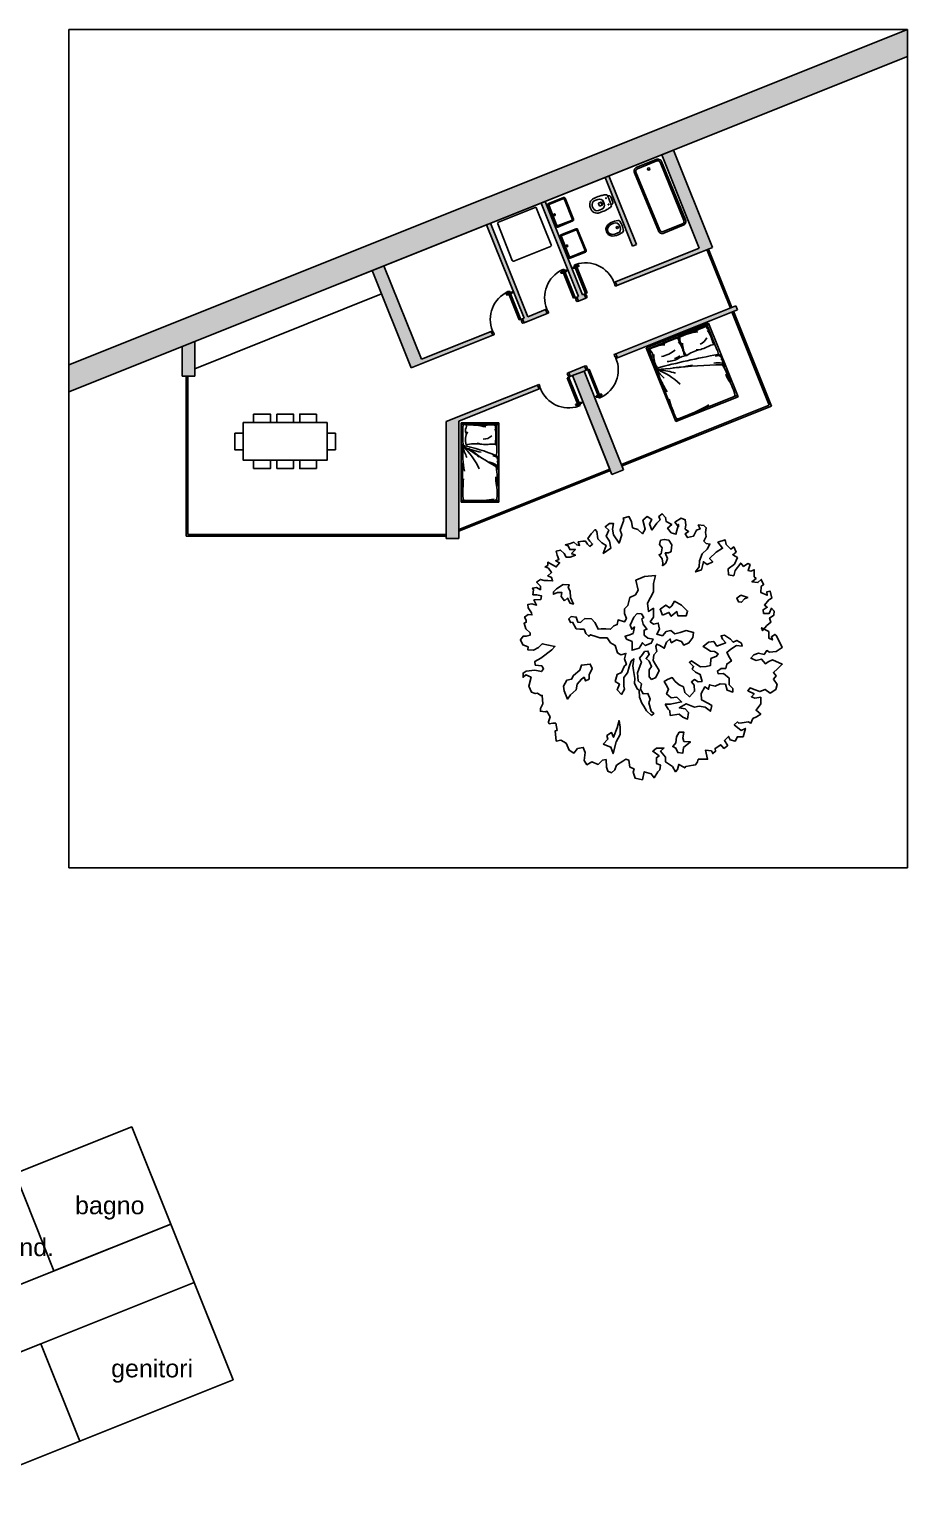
# Model space of a CAD drawing. Header units: millimetres. Extents: x -4534 to 16991, y -2575 to 14176.
# Drawn here: x 8397 to 10491, y 2060 to 5584 of the extents above; entities that cross this region are included whole.
import ezdxf

# ---------------------------------------------------------------- set-up
doc = ezdxf.new("R2010")
doc.units = ezdxf.units.MM
doc.layers.add('campitura', color=254, linetype='Continuous')
doc.layers.add('MURO', color=44, linetype='Continuous')
doc.styles.get("Standard").update_dxf_attribs({"font": 'arial.ttf'})

msp = doc.modelspace()

# ---------------------------------------------------------------- hatches: boundary and pattern name
at = {"layer": 'campitura'}
h = msp.add_hatch(color=256, dxfattribs=at)
h.dxf.hatch_style = 1
h.paths.add_polyline_path([(9307, 4776.3), (9501.5, 4854.1), (9497.8, 4863.4), (9331.2, 4796.8), (9242, 5019.6), (9214.2, 5008.4)])
h.paths.add_polyline_path([(9585.4, 4898.4), (9496.2, 5121.3), (9486.9, 5117.6), (9576.1, 4894.7), (9572.4, 4893.2), (9576.1, 4884), (9579.8, 4885.4), (9631.1, 4906), (9627.4, 4915.3)])
h.paths.add_polyline_path([(9706.1, 4946.7), (9702, 4945.1), (9705.7, 4935.8), (9723.2, 4942.8), (9719.4, 4952.1), (9715.4, 4950.4), (9626.2, 5173.3), (9616.9, 5169.5)])
h.paths.add_polyline_path([(9993.9, 5061.8), (9794, 4981.9), (9797.7, 4972.6), (9997.6, 5052.6), (10025.5, 5063.7), (9932.6, 5295.8), (9904.8, 5284.7)])
h.paths.add_polyline_path([(9612, 4726), (9608.2, 4735.3), (9390.6, 4648.2), (9390.6, 4368.9), (9420.6, 4368.9), (9420.6, 4649.4)])
h.paths.add_polyline_path([(9795, 4810), (9798.7, 4800.7), (10084.9, 4915.1), (10081.2, 4924.4)])
h.paths.add_polyline_path([(9724.2, 4770.9), (9720.5, 4780.2), (9682.8, 4765.1), (9686.5, 4755.8), (9691.4, 4757.8), (9785.7, 4521.9), (9813.6, 4533.1), (9719.3, 4768.9)])
h = msp.add_hatch(color=256, dxfattribs=at)
h.dxf.hatch_style = 1
h.paths.add_polyline_path([(9834.7, 5067), (9844, 5070.7), (9778.6, 5234.2), (9769.3, 5230.5)])
h = msp.add_hatch(color=256, dxfattribs=at)
h.dxf.hatch_style = 1
h.paths.add_polyline_path([(8790.6, 4839), (8786.6, 4837.4), (8760.6, 4827), (8760.6, 4757), (8790.6, 4757)])
at = {"layer": 'MURO'}
h = msp.add_hatch(color=256, dxfattribs=at)
h.dxf.hatch_style = 1
h.paths.add_polyline_path([(10490.6, 5519), (10490.6, 5583.6), (8490.6, 4783.6), (8490.6, 4719)])

# ---------------------------------------------------------------- linework, layer by layer
for p, q in [((8490.6, 4783.6), (10490.6, 5583.6)), ((8490.6, 3583.6), (8490.6, 5583.6)), ((8490.6, 5583.6), (10490.6, 5583.6)), ((10490.6, 5583.6), (10490.6, 3583.6)), ((8490.6, 4719), (10490.6, 5519)), ((9904.8, 5284.7), (9932.6, 5295.8)), ((9932.6, 5295.8), (10025.5, 5063.7)), ((8760.6, 4827), (9904.8, 5284.7)), ((9904.8, 5284.7), (9993.9, 5061.8)), ((9834.7, 5067), (9769.3, 5230.5)), ((9706.1, 4946.7), (9616.9, 5169.5)), ((9740.9, 5157.6), (9739, 5162.3)), ((9752.2, 5178.4), (9744.6, 5175.4)), ((9761.5, 5155), (9754, 5152)), ((9754.1, 5167.8), (9754.8, 5165.9)), ((9755.6, 5164), (9754.8, 5165.9)), ((9759.4, 5172.1), (9755.2, 5170.4)), ((9759.4, 5172.1), (9755.2, 5170.4)), ((9762.4, 5164.6), (9758.2, 5162.9)), ((9762.4, 5164.6), (9758.2, 5162.9)), ((9761.6, 5166.5), (9760.1, 5170.2)), ((9762.9, 5165.9), (9760.7, 5171.5)), ((9762.9, 5165.9), (9760.7, 5171.5)), ((9767.1, 5168.1), (9765.3, 5172.8)), ((9486.9, 5117.6), (9576.1, 4894.7)), ((9790.7, 5121.6), (9783.2, 5118.6)), ((9805.7, 5111.3), (9803.8, 5116)), ((9776.7, 5099.7), (9774.9, 5104.4)), ((9800.1, 5098.2), (9792.6, 5095.2)), ((9993.9, 5061.8), (9794, 4981.9)), ((9997.6, 5052.6), (9797.7, 4972.6)), ((9844, 5070.7), (9834.7, 5067)), ((10025.5, 5063.7), (9997.6, 5052.6)), ((10012.5, 5058.5), (10068.2, 4919.2)), ((10016.2, 5060), (10071.9, 4920.7)), ((9664.3, 5003.2), (9663.8, 5004.3)), ((9663.9, 5004.5), (9666.7, 5006.2)), ((9668.2, 5002.9), (9666.9, 5006.1)), ((9667.6, 5005.6), (9667.2, 5005.4)), ((9671, 5011.6), (9667.3, 5010.1)), ((9667.3, 5010.1), (9694.3, 4942.6)), ((9668.2, 5007.6), (9667.8, 5007.4)), ((9667.8, 5007.4), (9668, 5007.5)), ((9667.8, 5007.4), (9669.8, 5002.5)), ((9670.2, 5002.7), (9668.2, 5007.6)), ((9671, 5011.6), (9698, 4944.1)), ((9672, 5009.1), (9672.4, 5009.3)), ((9674, 5004.2), (9672, 5009.1)), ((9672.4, 5009.3), (9672.2, 5009.2)), ((9672.4, 5009.3), (9674.4, 5004.3)), ((9673.9, 5008.1), (9674.3, 5008.3)), ((9675.3, 5005.7), (9674, 5008.9)), ((9674.4, 5004.3), (9674, 5004.2)), ((9677.3, 5009.8), (9674.2, 5009.2)), ((9674.6, 5006.2), (9675.1, 5006.3)), ((9678.3, 5007.3), (9675.6, 5005.6)), ((9678, 5008.6), (9677.5, 5009.7)), ((9678, 5008.6), (9678.4, 5007.5)), ((9692.6, 5016), (9695.4, 5017.7)), ((9693, 5014.6), (9692.6, 5015.7)), ((9693, 5014.6), (9693.4, 5013.5)), ((9693.6, 5013.4), (9696.8, 5014.1)), ((9696.9, 5014.4), (9695.7, 5017.6)), ((9696.3, 5017.1), (9695.9, 5016.9)), ((9696, 5021.6), (9699.7, 5023.1)), ((9696, 5021.6), (9723, 4954.1)), ((9697, 5019.1), (9696.5, 5018.9)), ((9696.5, 5018.9), (9696.8, 5019)), ((9696.5, 5018.9), (9698.5, 5014)), ((9697.1, 5015.2), (9696.7, 5015)), ((9698.9, 5014.1), (9697, 5019.1)), ((9698.5, 5014), (9698.9, 5014.1)), ((9699.7, 5023.1), (9726.7, 4955.6)), ((9700.8, 5020.6), (9701.2, 5020.8)), ((9702.7, 5015.7), (9700.8, 5020.6)), ((9701.2, 5020.8), (9701, 5020.7)), ((9701.2, 5020.8), (9703.1, 5015.8)), ((9702.6, 5019.6), (9703, 5019.8)), ((9704, 5017.2), (9702.7, 5020.4)), ((9703.1, 5015.8), (9702.7, 5015.7)), ((9706, 5021.3), (9702.9, 5020.6)), ((9703.4, 5017.7), (9703.8, 5017.8)), ((9707.1, 5018.8), (9704.3, 5017.1)), ((9706.7, 5020.1), (9706.2, 5021.2)), ((9706.7, 5020.1), (9707.1, 5019)), ((9664.3, 5003.2), (9664.7, 5002.1)), ((9664.9, 5002), (9668.1, 5002.6)), ((9668.4, 5003.7), (9668, 5003.5)), ((9669.8, 5002.5), (9670.2, 5002.7)), ((9794, 4981.9), (9790.7, 4980.6)), ((9790.7, 4980.6), (9792.6, 4975.9)), ((9792.6, 4975.9), (9791.7, 4975.5)), ((9791.7, 4975.5), (9793.1, 4972.1)), ((9793.1, 4972.1), (9794.7, 4971.4)), ((9797.7, 4972.6), (9794, 4981.9)), ((9794.7, 4971.4), (9797.7, 4972.6)), ((8790.6, 4774.4), (9236.5, 4952.7)), ((9534.7, 4951.3), (9534.2, 4952.4)), ((9534.3, 4952.6), (9537.1, 4954.3)), ((9534.7, 4951.3), (9535.1, 4950.2)), ((9535.3, 4950.1), (9538.5, 4950.8)), ((9538.6, 4951), (9537.3, 4954.2)), ((9538, 4953.8), (9537.6, 4953.6)), ((9541.3, 4959.7), (9537.7, 4958.3)), ((9537.7, 4958.3), (9564.7, 4890.8)), ((9538.6, 4955.8), (9538.2, 4955.6)), ((9538.2, 4955.6), (9538.4, 4955.7)), ((9538.2, 4955.6), (9540.2, 4950.7)), ((9538.8, 4951.8), (9538.4, 4951.7)), ((9540.6, 4950.8), (9538.6, 4955.8)), ((9540.2, 4950.7), (9540.6, 4950.8)), ((9541.3, 4959.7), (9568.3, 4892.2)), ((9542.4, 4957.3), (9542.8, 4957.4)), ((9544.4, 4952.3), (9542.4, 4957.3)), ((9542.8, 4957.4), (9542.6, 4957.4)), ((9542.8, 4957.4), (9544.8, 4952.5)), ((9544.3, 4956.3), (9544.7, 4956.4)), ((9545.7, 4953.9), (9544.4, 4957.1)), ((9544.8, 4952.5), (9544.4, 4952.3)), ((9547.7, 4958), (9544.5, 4957.3)), ((9545, 4954.3), (9545.4, 4954.5)), ((9548.7, 4955.5), (9546, 4953.8)), ((9548.4, 4956.8), (9547.9, 4957.9)), ((9548.4, 4956.8), (9548.8, 4955.7)), ((9698, 4944.1), (9694.3, 4942.6)), ((9702, 4945.1), (9698.7, 4943.8)), ((9698.7, 4943.8), (9700.6, 4939.1)), ((9700.6, 4939.1), (9699.7, 4938.7)), ((9699.7, 4938.7), (9701.1, 4935.3)), ((9701.1, 4935.3), (9702.7, 4934.6)), ((9706.1, 4946.7), (9702, 4945.1)), ((9705.7, 4935.8), (9702, 4945.1)), ((9702.7, 4934.6), (9705.7, 4935.8)), ((9723.2, 4942.8), (9705.7, 4935.8)), ((9719.4, 4952.1), (9715.4, 4950.4)), ((9719.4, 4952.1), (9722.7, 4953.4)), ((9723.2, 4942.8), (9719.4, 4952.1)), ((9722.7, 4953.4), (9724.6, 4948.7)), ((9723, 4954.1), (9726.7, 4955.6)), ((9726.1, 4944), (9723.2, 4942.8)), ((9724.6, 4948.7), (9725.4, 4949)), ((9725.4, 4949), (9726.8, 4945.6)), ((9726.8, 4945.6), (9726.1, 4944)), ((9631.1, 4906), (9576.1, 4884)), ((9627.4, 4915.3), (9585.4, 4898.4)), ((9627.4, 4915.3), (9630.7, 4916.6)), ((9631.1, 4906), (9627.4, 4915.3)), ((9630.8, 4916.6), (9632.6, 4911.9)), ((9634.1, 4907.2), (9631.1, 4906)), ((9632.6, 4911.9), (9633.4, 4912.2)), ((9633.4, 4912.2), (9634.8, 4908.8)), ((9634.8, 4908.8), (9634.1, 4907.2)), ((9795, 4810), (10081.2, 4924.4)), ((9798.7, 4800.7), (10084.9, 4915.1)), ((10071.9, 4909.9), (10161, 4687.1)), ((10075.6, 4911.4), (10166.2, 4684.9)), ((10081.2, 4924.4), (10084.9, 4915.1)), ((9497.8, 4863.4), (9331.2, 4796.8)), ((9497.8, 4863.4), (9501.1, 4864.7)), ((9501.5, 4854.1), (9497.8, 4863.4)), ((9501.1, 4864.7), (9503, 4860)), ((9568.3, 4892.2), (9564.7, 4890.8)), ((9572.4, 4893.2), (9569.1, 4891.9)), ((9569.1, 4891.9), (9570.9, 4887.2)), ((9570.9, 4887.2), (9570.1, 4886.9)), ((9570.1, 4886.9), (9571.5, 4883.5)), ((9571.5, 4883.5), (9573.1, 4882.8)), ((9576.1, 4894.7), (9572.4, 4893.2)), ((9576.1, 4884), (9572.4, 4893.2)), ((9573.1, 4882.8), (9576.1, 4884)), ((9867.8, 4824), (10016.1, 4883.3)), ((9869.3, 4820.2), (10017.6, 4879.6)), ((10036.1, 4820.6), (10014.6, 4874.3)), ((10016.1, 4883.3), (10086.5, 4707.5)), ((8790.6, 4839), (8786.6, 4837.4)), ((8790.6, 4774.4), (8790.6, 4839)), ((9501.5, 4854.1), (9307, 4776.3)), ((9504.5, 4855.3), (9501.5, 4854.1)), ((9503, 4860), (9503.8, 4860.4)), ((9503.8, 4860.4), (9505.2, 4857)), ((9505.2, 4857), (9504.5, 4855.3)), ((8760.6, 4774.4), (8760.6, 4827)), ((8760.6, 4827), (8760.6, 4757)), ((9791.4, 4807.1), (9792.1, 4808.8)), ((9792.7, 4803.7), (9791.4, 4807.1)), ((9792.1, 4808.8), (9795, 4810)), ((9793.6, 4804.1), (9792.7, 4803.7)), ((9795.4, 4799.4), (9793.6, 4804.1)), ((9795, 4810), (9798.7, 4800.7)), ((9798.7, 4800.7), (9795.4, 4799.4)), ((9867.8, 4824), (9938.1, 4648.1)), ((10053.1, 4784.6), (10049.6, 4793.2)), ((8790.6, 4757), (8790.6, 4774.4)), ((9679.1, 4762.2), (9679.8, 4763.9)), ((9680.5, 4758.8), (9679.1, 4762.2)), ((9679.8, 4763.9), (9682.8, 4765.1)), ((9681.3, 4759.2), (9680.5, 4758.8)), ((9683.2, 4754.5), (9681.3, 4759.2)), ((9682.8, 4765.1), (9687.7, 4767)), ((9682.8, 4765.1), (9686.5, 4755.8)), ((9686.5, 4755.8), (9691.4, 4757.8)), ((9687.7, 4767), (9720.5, 4780.2)), ((9780.5, 4534.9), (9691.4, 4757.8)), ((9691.4, 4757.8), (9785.7, 4521.9)), ((9719.3, 4768.9), (9724.2, 4770.9)), ((9813.6, 4533.1), (9719.3, 4768.9)), ((9723.4, 4781.3), (9720.5, 4780.2)), ((9720.5, 4780.2), (9724.2, 4770.9)), ((9725.1, 4780.6), (9723.4, 4781.3)), ((9724.2, 4770.9), (9727.5, 4772.2)), ((9726.4, 4777.2), (9725.1, 4780.6)), ((9725.6, 4776.9), (9726.4, 4777.2)), ((9727.5, 4772.2), (9725.6, 4776.9)), ((9728.2, 4771.9), (9731.8, 4773.3)), ((9755.2, 4704.4), (9728.2, 4771.9)), ((9758.8, 4705.8), (9731.8, 4773.3)), ((10053.4, 4783), (10053.6, 4777)), ((8760.6, 4757), (8790.6, 4757)), ((8770.6, 4374.9), (8770.6, 4757)), ((8774.6, 4378.9), (8774.6, 4757)), ((9390.6, 4648.2), (9608.2, 4735.3)), ((9420.6, 4649.4), (9612, 4726)), ((9611.2, 4736.4), (9608.2, 4735.3)), ((9608.2, 4735.3), (9612, 4726)), ((9612.8, 4735.7), (9611.2, 4736.4)), ((9612, 4726), (9615.3, 4727.3)), ((9614.2, 4732.3), (9612.8, 4735.7)), ((9613.4, 4732), (9614.2, 4732.3)), ((9615.3, 4727.3), (9613.4, 4732)), ((9682.9, 4753.8), (9679.3, 4752.3)), ((9706.3, 4684.8), (9679.3, 4752.3)), ((9709.9, 4686.3), (9682.9, 4753.8)), ((9686.5, 4755.8), (9683.2, 4754.5)), ((9699.3, 4687.7), (9698.8, 4688.8)), ((9698.9, 4689.1), (9701.7, 4690.7)), ((9699.3, 4687.7), (9699.7, 4686.6)), ((9699.9, 4686.5), (9703.1, 4687.2)), ((9701.9, 4690.7), (9703.2, 4687.5)), ((9702.6, 4690.2), (9702.2, 4690)), ((9702.8, 4692), (9703.2, 4692.2)), ((9704.8, 4687.1), (9702.8, 4692)), ((9703.4, 4688.3), (9702.9, 4688.1)), ((9703.2, 4692.2), (9705.2, 4687.2)), ((9704.8, 4687.1), (9705, 4687.2)), ((9705.2, 4687.2), (9704.8, 4687.1)), ((9707.4, 4693.9), (9707, 4693.7)), ((9707, 4693.7), (9709, 4688.8)), ((9709.4, 4688.9), (9707.4, 4693.9)), ((9708.8, 4692.7), (9709.3, 4692.9)), ((9709, 4693.5), (9710.3, 4690.3)), ((9709, 4688.8), (9709.4, 4688.9)), ((9712.3, 4694.4), (9709.1, 4693.7)), ((9709.4, 4688.9), (9709.2, 4688.8)), ((9709.6, 4690.8), (9710, 4690.9)), ((9713.3, 4691.9), (9710.5, 4690.2)), ((9712.9, 4693.2), (9712.5, 4694.3)), ((9712.9, 4693.2), (9713.4, 4692.1)), ((9747.8, 4708.6), (9750.6, 4710.3)), ((9748.2, 4707.3), (9747.8, 4708.4)), ((9748.2, 4707.3), (9748.6, 4706.2)), ((9748.8, 4706.1), (9752, 4706.8)), ((9750.9, 4710.2), (9752.1, 4707)), ((9751.5, 4709.8), (9751.1, 4709.6)), ((9751.7, 4711.6), (9752.2, 4711.8)), ((9753.7, 4706.7), (9751.7, 4711.6)), ((9752.3, 4707.8), (9751.9, 4707.7)), ((9752.2, 4711.8), (9754.1, 4706.8)), ((9754.1, 4706.8), (9753.7, 4706.7)), ((9753.7, 4706.7), (9753.9, 4706.7)), ((9755.2, 4704.4), (9758.8, 4705.8)), ((9756.4, 4713.5), (9755.9, 4713.3)), ((9755.9, 4713.3), (9757.9, 4708.3)), ((9758.3, 4708.5), (9756.4, 4713.5)), ((9757.8, 4712.3), (9758.2, 4712.4)), ((9757.9, 4713.1), (9759.2, 4709.9)), ((9757.9, 4708.3), (9758.3, 4708.5)), ((9761.2, 4714), (9758.1, 4713.3)), ((9758.3, 4708.5), (9758.1, 4708.4)), ((9758.6, 4710.3), (9759, 4710.5)), ((9762.3, 4711.5), (9759.5, 4709.8)), ((9761.9, 4712.8), (9761.4, 4713.9)), ((9761.9, 4712.8), (9762.3, 4711.7)), ((10161, 4687.1), (9808.4, 4546.1)), ((9936.6, 4651.9), (10085, 4711.2)), ((9938.1, 4648.1), (10086.5, 4707.5)), ((9938.1, 4648.1), (10086.5, 4707.5)), ((9709.9, 4686.3), (9706.3, 4684.8)), ((10166.2, 4684.9), (9809.9, 4542.4)), ((9390.6, 4368.9), (9390.6, 4648.2)), ((9420.6, 4368.9), (9420.6, 4649.4)), ((9426, 4645.4), (9516, 4645.4)), ((9426, 4645.4), (9426, 4456)), ((9426, 4641.4), (9516, 4641.4)), ((9511.3, 4579.8), (9511.3, 4637.6)), ((9516, 4645.4), (9516, 4456)), ((9513.7, 4540), (9513.7, 4549.3)), ((9780.5, 4534.9), (9420.6, 4390.9)), ((9782, 4531.2), (9420.6, 4386.6)), ((9513.4, 4538.4), (9511.3, 4532.8)), ((9785.7, 4521.9), (9813.6, 4533.1)), ((9426, 4460.1), (9516, 4460.1)), ((9426, 4456), (9516, 4456)), ((9426, 4456), (9516, 4456)), ((8770.6, 4374.9), (9390.6, 4374.9)), ((8774.6, 4378.9), (9390.6, 4378.9)), ((9420.6, 4368.9), (9390.6, 4368.9)), ((10490.6, 3583.6), (8490.6, 3583.6)), ((8733.5, 2733.4), (8070.8, 2468.3))]:
    msp.add_line(p, q)
for points in [[(9626.2, 5173.3), (9904.8, 5284.7), (9993.9, 5061.8)], [(9844, 5070.7), (9778.6, 5234.2)], [(9715.4, 4950.4), (9626.2, 5173.3)], [(9331.2, 4796.8), (9242, 5019.6), (9486.9, 5117.6), (9576.1, 4894.7)], [(9496.2, 5121.3), (9585.4, 4898.4)], [(9307, 4776.3), (9214.2, 5008.4)], [(9579.8, 4885.4), (9576.1, 4884)], [(9501.5, 4854.1), (9334.9, 4787.5)], [(8931.3, 4666), (8971.3, 4666), (8971.3, 4646)], [(8931.3, 4646), (8931.3, 4666)], [(8986.3, 4666), (9026.3, 4666), (9026.3, 4646)], [(8986.3, 4646), (8986.3, 4666)], [(9081.3, 4666), (9041.3, 4666), (9041.3, 4646)], [(9081.3, 4646), (9081.3, 4666)], [(8886.3, 4621), (8906.3, 4621)], [(8906.3, 4581), (8886.3, 4581), (8886.3, 4621)], [(8906.3, 4646), (9106.3, 4646), (9106.3, 4556), (8906.3, 4556), (8906.3, 4646)], [(9126.3, 4621), (9106.3, 4621)], [(9106.3, 4581), (9126.3, 4581), (9126.3, 4621)], [(8931.3, 4536), (8971.3, 4536), (8971.3, 4556)], [(8931.3, 4556), (8931.3, 4536)], [(8986.3, 4536), (9026.3, 4536), (9026.3, 4556)], [(8986.3, 4556), (8986.3, 4536)], [(9081.3, 4536), (9041.3, 4536), (9041.3, 4556)], [(9081.3, 4556), (9081.3, 4536)], [(7526.5, 2059.8), (7526.5, 2519.9), (8640.7, 2965.5), (8882.1, 2362), (8126.5, 2059.8), (7526.5, 2059.8)], [(8362.1, 2854.1), (8640.7, 2965.5), (8733.5, 2733.4), (8455, 2622), (8362.1, 2854.1)], [(8423.6, 2447.9), (8789.2, 2594.2), (8882.1, 2362), (8516.4, 2215.8), (8423.6, 2447.9)]]:
    msp.add_lwpolyline(points)
for points in [[(9896.5, 5103.1), (9839.4, 5241.8, -0.414214), (9844.9, 5254.9), (9891.1, 5273.9, -0.414214), (9904.2, 5268.5), (9961.2, 5129.7, -0.414214), (9955.8, 5116.7), (9909.5, 5097.7, -0.414214)], [(9900.2, 5104.6), (9843.1, 5243.4, -0.414214), (9846.4, 5251.2), (9892.6, 5270.2, -0.414214), (9900.5, 5266.9), (9957.5, 5128.2, -0.414214), (9954.2, 5120.4), (9908, 5101.4, -0.414214)], [(9652.5, 5114.2), (9632.5, 5164.3, -0.414214), (9634.2, 5168.2), (9670.4, 5182.7, -0.414214), (9674.3, 5181.1), (9694.3, 5130.9, -0.414214), (9692.6, 5127), (9656.4, 5112.5, -0.414214)], [(9782.8, 5184.4), (9787.9, 5171.8, -0.414214), (9785.6, 5166.6), (9783.8, 5165.8), (9784.1, 5164.9, -0.370925), (9782.2, 5159.4, -0.029083), (9773.4, 5153.9, -0.042203), (9759.6, 5147.9, -0.025293), (9755.6, 5146.7, -0.129271), (9749.4, 5145.7, -0.11011), (9743.4, 5147.1, -0.08956), (9738.2, 5151.4, -0.081181), (9734.4, 5157.7, -0.081181), (9732.8, 5165, -0.08956), (9733.6, 5171.6, -0.11011), (9737, 5176.8, -0.129271), (9742.2, 5180.3, -0.025293), (9745.9, 5182.3, -0.042203), (9760, 5187.4, -0.029083), (9770.2, 5189.5, -0.370925), (9775.4, 5186.8), (9775.7, 5185.9), (9777.6, 5186.7, -0.414214)], [(9515, 5123.8), (9602.3, 5158.7, -0.414214), (9606.2, 5157), (9641.1, 5069.7, -0.414214), (9639.4, 5065.8), (9552.1, 5030.9, -0.414214), (9548.2, 5032.6), (9513.3, 5119.9, -0.414214)], [(9653.9, 5117.5), (9635.7, 5162.9, -0.414214), (9637.4, 5166.8), (9669, 5179.5, -0.414214), (9672.9, 5177.8), (9691.1, 5132.3, -0.414214), (9689.4, 5128.4), (9657.8, 5115.8, -0.414214)], [(9682.2, 5039.9), (9662.2, 5090.1, -0.414214), (9663.9, 5094), (9700.1, 5108.4, -0.414214), (9704, 5106.8), (9724, 5056.6, -0.414214), (9722.4, 5052.7), (9686.1, 5038.3, -0.414214)], [(9683.6, 5043.2), (9665.4, 5088.7, -0.414214), (9667.1, 5092.6), (9698.7, 5105.2, -0.414214), (9702.6, 5103.5), (9720.8, 5058, -0.414214), (9719.1, 5054.1), (9687.5, 5041.5, -0.414214)]]:
    msp.add_lwpolyline(points, format="xyb", close=True)
at = {"color": 0, "linetype": 'ByBlock'}
for points in [[(9586.1, 4110.5), (9572.9, 4115.9), (9567.4, 4127.2), (9573.9, 4136.2), (9581.6, 4136.2), (9590.6, 4138.5), (9590.6, 4143.9), (9580.6, 4153.9), (9576.1, 4167.1), (9581.6, 4169.4), (9581.6, 4174.8), (9577.4, 4181.6), (9586.1, 4188.3), (9595.1, 4187.1), (9593.8, 4191.6), (9586.1, 4203.8), (9585.2, 4211.5), (9595.1, 4213.8), (9606.1, 4210.5), (9599.6, 4222.8), (9616.1, 4223.7), (9617.4, 4232.8), (9606.1, 4235), (9597.4, 4235), (9598.4, 4247.2), (9596.1, 4250.5), (9606.1, 4252.7), (9615.1, 4247.2), (9615.1, 4255.9), (9606.1, 4264.9), (9615.1, 4271.7), (9624.1, 4269.4), (9632.8, 4269.4), (9644.1, 4268.2), (9641.8, 4276.2), (9632.8, 4280.4), (9641.8, 4288.4), (9634.1, 4298.4), (9626.4, 4301.6), (9632.8, 4304.9), (9632.8, 4312.6), (9642.8, 4307.1), (9652.8, 4301.6), (9660.8, 4311.6), (9651.8, 4316.1), (9659.5, 4319.3), (9655, 4329.3), (9652.8, 4339.3), (9662.8, 4341.5), (9671.8, 4333.8), (9676.3, 4324.8), (9686.3, 4324.8), (9698.5, 4329.3), (9689.5, 4333.8), (9698.5, 4342.8), (9685, 4342.8), (9681.7, 4351.5), (9675, 4353.8), (9687.2, 4357.3), (9695.3, 4360.5), (9701.7, 4353.8), (9708.5, 4352.8), (9705.3, 4361.5), (9716.2, 4362.8), (9723, 4362.8), (9727.5, 4356), (9732.9, 4350.6), (9739.7, 4356), (9732.9, 4362.8), (9728.4, 4369.5), (9736.2, 4380.5), (9746.1, 4390.5), (9749.7, 4386), (9751.9, 4368.3), (9761.9, 4359.2), (9771.9, 4352.8), (9765.1, 4333.8), (9782.9, 4346.1), (9779.6, 4362.8), (9771.9, 4375), (9778.3, 4389.5), (9769.7, 4397.2), (9779.6, 4404.9), (9789.6, 4404.9), (9787.4, 4391.8), (9789.6, 4378.2), (9802.8, 4358.3), (9809.6, 4378.2), (9805.1, 4389.5), (9814.1, 4412.7), (9812.8, 4418.1), (9826.3, 4421.7), (9832.8, 4409.5), (9835, 4395), (9847.3, 4390.5), (9858.5, 4380.5), (9865.3, 4391.8), (9859.5, 4412.7), (9869.5, 4421.7), (9880.7, 4414.9), (9875.3, 4404), (9880.7, 4389.5)], [(9880.7, 4389.5), (9893, 4405.9), (9900.7, 4414), (9897.5, 4421.7), (9905.2, 4428.4), (9913.9, 4419.4), (9915.2, 4409.5), (9928.4, 4402.7), (9918.4, 4393.7), (9927.4, 4382.7), (9938.4, 4379.5), (9944.2, 4402.7), (9944.2, 4397.2), (9936.1, 4408.2), (9950.6, 4418.1), (9960.6, 4414), (9961.9, 4401.7), (9960.6, 4391.8), (9968.6, 4386), (9960.6, 4380.5), (9966.4, 4371.5), (9980.6, 4375), (9987.3, 4389.5), (9996.3, 4392.7), (9991.8, 4401.7), (10005, 4400.4), (10010.8, 4395), (10008.6, 4383.7), (10010.8, 4373.7), (10005, 4362.8), (10010.8, 4357.3), (10019.5, 4356), (10013.1, 4343.8), (10000.8, 4332.9), (9995, 4316.1), (9994.1, 4301.6), (9985.1, 4289.4), (9999.5, 4294.9), (10004.1, 4313.9), (10013.1, 4307.1), (10026.3, 4313.9), (10018.5, 4321.6), (10034, 4337), (10049.5, 4346.1), (10038.5, 4360.5), (10056.2, 4366), (10058.5, 4355.1), (10069.7, 4343.8), (10076.2, 4349.3), (10082, 4337), (10073.9, 4330.6), (10085.2, 4323.8), (10078.4, 4308.4), (10063, 4297.1), (10063.9, 4282.6), (10076.2, 4280.4), (10079.7, 4292.6), (10092.9, 4310.6), (10099.7, 4302.6), (10109.7, 4309.4), (10115.1, 4307.1), (10110.6, 4292.6), (10117.4, 4291.7), (10125.1, 4294.9), (10125.1, 4287.2), (10125.1, 4278.1), (10129.6, 4274), (10119.6, 4266.2), (10134.1, 4264), (10141.9, 4271.7), (10147.3, 4259.5), (10141.9, 4255), (10140.6, 4240.5), (10156.4, 4233.7), (10155.1, 4241.8), (10163.1, 4243.7), (10167.3, 4227.3), (10159.6, 4222.8), (10149.6, 4210.5), (10156.4, 4205.1), (10146.4, 4199.3), (10147.3, 4190.6), (10160.9, 4190.6), (10166.3, 4202.8), (10173.1, 4196.1), (10171.8, 4186.1), (10161.8, 4179.3), (10165, 4169.4), (10155.1, 4161.6), (10145.1, 4149.4), (10142.8, 4156.2), (10159.6, 4147.1), (10159.6, 4131.7), (10168.6, 4127.2), (10166.3, 4134.9), (10174.1, 4140.4), (10178.6, 4137.2), (10191.8, 4109.5), (10177.3, 4099.5), (10161.8, 4098.2), (10155.1, 4101.8), (10148.6, 4092.8), (10135.1, 4096), (10124.2, 4091.8), (10117.4, 4083.7), (10129.6, 4078.3), (10142.8, 4081.5), (10151.8, 4070.5), (10158.6, 4075), (10168.6, 4079.6), (10191.8, 4069.3), (10180.8, 4058.3), (10170.8, 4049.3), (10177.3, 4041.6), (10170.8, 4033.9), (10179.5, 4020.7), (10176.3, 4009.4), (10163.1, 4000.4), (10150.9, 4009.4), (10138.6, 4003.9), (10125.1, 4009.4), (10115.1, 4012.6), (10109.7, 4006.2), (10125.1, 3998.4), (10118.4, 3991.7), (10126.4, 3988.1), (10140.6, 3990.4), (10140.6, 3975), (10129.6, 3959.5), (10140.6, 3950.5), (10130.6, 3943.7), (10121.9, 3939.5), (10117.4, 3928.3), (10110.6, 3931.5), (10096.1, 3929.6), (10088.4, 3928.3), (10085.2, 3931.5), (10077.5, 3925.1), (10094.2, 3911.5), (10104.2, 3916.1), (10098.4, 3896.1), (10085.2, 3896.1), (10079.7, 3886.1), (10067.5, 3889.3), (10063.9, 3897.1), (10054, 3887.1), (10061.7, 3876.1), (10061.7, 3874.9), (10053, 3868.4), (10045.3, 3877.1), (10031.7, 3868.4), (10033, 3861.7), (10026.3, 3856.2), (10023.1, 3862.6), (10008.6, 3863.9), (10014, 3842.7), (10003.1, 3842.7), (9991.8, 3842.7), (9989.6, 3836.2), (9985.1, 3829.5), (9979.6, 3828.2), (9961.9, 3825), (9959.6, 3821.8), (9957.4, 3824), (9945.1, 3830.4), (9941.9, 3818.2), (9937.4, 3812.7), (9930.6, 3825), (9913.9, 3836.2), (9913.9, 3847.2), (9901.7, 3861.7), (9909.7, 3869.4), (9891.7, 3869.4), (9883, 3861.7), (9898.4, 3850.4), (9891.7, 3846.2), (9891.7, 3832.7), (9901.7, 3828.2), (9899.7, 3817.2), (9895.2, 3812.7), (9886.2, 3798.3), (9879.4, 3808.2), (9863, 3812.7), (9858.5, 3793.7), (9840.8, 3797.3), (9836.3, 3811.8), (9838.6, 3819.5), (9828.6, 3824), (9826.3, 3840.4), (9818.6, 3842.7), (9811.8, 3838.2), (9796.4, 3828.2), (9792.8, 3817.2), (9785.1, 3810.5), (9776.1, 3814), (9772.9, 3824), (9771.9, 3841.7), (9762.9, 3840.4), (9752.9, 3830.4), (9737.5, 3836.2), (9726.2, 3829.5), (9719.4, 3839.5), (9721.7, 3858.4), (9717.5, 3870.7), (9704, 3868.4), (9695.3, 3857.2), (9684, 3863.9), (9676.3, 3880.7), (9664, 3888.4), (9652.8, 3886.1), (9650.5, 3910.6), (9655, 3911.5), (9651.8, 3928.3), (9645, 3928.3), (9636.4, 3927.3), (9634.1, 3930.5), (9634.1, 3931.5), (9638.3, 3943.7), (9630.6, 3957.3), (9626.4, 3956), (9615.1, 3957.3), (9615.1, 3964), (9620.6, 3975), (9619.6, 3994.9), (9616.1, 3994.9), (9608.3, 4000.4), (9602.9, 3999.4), (9593.8, 4002.6), (9587.4, 4017.1), (9592.9, 4038.4), (9580.6, 4043.8), (9573.9, 4038.4), (9573.9, 4048.3), (9581.6, 4052.8), (9601.9, 4055.1), (9617.4, 4051.6), (9622.8, 4058.3), (9618.3, 4065.1), (9602.9, 4067.3), (9601.9, 4076), (9616.1, 4083.7), (9642.8, 4104), (9649.6, 4111.7), (9619.6, 4118.2), (9610.6, 4109.5), (9598.4, 4102.7), (9585.2, 4104), (9586.1, 4110.5)]]:
    msp.add_lwpolyline(points, dxfattribs=at)
for points in [[(9906.1, 4304), (9907.3, 4310.6), (9905.2, 4320.6), (9898.4, 4330.6), (9902.9, 4332.9), (9905.2, 4347.3), (9899.5, 4355), (9901.8, 4365.1), (9910.7, 4367.3), (9921.8, 4365.1), (9928.4, 4353.9), (9927.3, 4339.5), (9926.2, 4337.3), (9920.7, 4335), (9912.9, 4335), (9918.4, 4321.7), (9914.1, 4310.6)], [(9880.4, 3947.3), (9868.3, 3958.5), (9861.7, 3969.6), (9857.1, 3976.2), (9851.6, 3990.6), (9850.5, 4007.4), (9846, 4010.6), (9839.3, 4024.1), (9840.5, 4035), (9837.1, 4054), (9835.9, 4065.1), (9838.2, 4081.8), (9831.6, 4076.3), (9827, 4062.8), (9822.7, 4048.5), (9813.8, 4037.3), (9813.8, 4017.3), (9816.1, 4009.5), (9808.3, 3997.4), (9798.3, 4008.4), (9803.8, 4021.8), (9793.7, 4028.4), (9798.3, 4045.1), (9808.3, 4049.6), (9816.1, 4065.1), (9820.4, 4068.5), (9816.1, 4081.8), (9819.3, 4095.2), (9807.2, 4091.8), (9799.4, 4096.3), (9793.7, 4114.1), (9782.6, 4120.7), (9774.8, 4131.9), (9757, 4131.9), (9747, 4135.1), (9734.9, 4139.6), (9730.4, 4136.2), (9723.7, 4142.8), (9719.4, 4152.9), (9709.4, 4152.9), (9700.5, 4154), (9691.6, 4169.5), (9687, 4168.6), (9682.7, 4177.5), (9688.2, 4182.9), (9700.5, 4181.8), (9704.8, 4169.5), (9710.5, 4168.6), (9713.7, 4171.8), (9721.5, 4178.4), (9737.2, 4177.5), (9744.9, 4168.6), (9749.3, 4161.8), (9752.7, 4152.9), (9760.4, 4154), (9771.6, 4154), (9782.6, 4152.9), (9790.5, 4160.6), (9798.3, 4164), (9800.4, 4175.2), (9816.1, 4170.6), (9820.4, 4178.4), (9816.1, 4190.7), (9816.1, 4201.8), (9823.8, 4209.6), (9828.2, 4228.5), (9841.6, 4235.1), (9848.2, 4246.3), (9842.7, 4269.6), (9863.7, 4278.4), (9889.5, 4280.7), (9884.9, 4261.8), (9884.9, 4241.8), (9870.6, 4215.1), (9872.6, 4195.2), (9884.9, 4203), (9884.9, 4181.8), (9877.2, 4170.6), (9884.9, 4165.2), (9896.1, 4167.4), (9899.3, 4152.9), (9892.7, 4140.8), (9906.1, 4137.4), (9915, 4147.4), (9926, 4149.7), (9936, 4141.9), (9948.3, 4145.1), (9962.7, 4149.7), (9980.5, 4145.1), (9978.4, 4132.8), (9969.5, 4120.7), (9957.2, 4115), (9951.7, 4123.9), (9939.4, 4127.3), (9927.1, 4120.7), (9925, 4129.6), (9916.1, 4121.9), (9910.5, 4107.3), (9900.4, 4114.1), (9892.7, 4117.3), (9890.4, 4111.8), (9892.7, 4099.5), (9886.1, 4091.8), (9883.8, 4078.5), (9889.5, 4068.5), (9898.4, 4054), (9890.4, 4037.3), (9880.4, 4033), (9874.9, 4039.6), (9874.9, 4056.2), (9880.4, 4064), (9874.9, 4076.3), (9867.1, 4082.9), (9874.9, 4092.9), (9871.5, 4100.7), (9863.7, 4099.5), (9858.3, 4092.9), (9851.6, 4084), (9856, 4074), (9852.8, 4066.2), (9847.1, 4048.5), (9848.2, 4029.6), (9856, 4022.9), (9853.7, 4009.5), (9860.5, 3998.5), (9871.5, 3999.5), (9877.2, 3986.3), (9873.8, 3977.4), (9879.4, 3957.3), (9886.1, 3951.8)], [(9672.8, 4220.6), (9664.9, 4230.6), (9666, 4240.6), (9656, 4240.6), (9646.2, 4236.1), (9646.2, 4241.8), (9653.9, 4249.5), (9669.4, 4259.5), (9683.8, 4258.4), (9681.7, 4252.7), (9686.1, 4243.8), (9687.2, 4228.3), (9693.8, 4212.8), (9686.1, 4215.1), (9679.5, 4227.2)], [(10092.9, 4234), (10084, 4227.2), (10087.4, 4218.3), (10095.1, 4217.2), (10101.8, 4225.1), (10109.7, 4228.3)], [(9906.1, 4186.2), (9900.6, 4200.5), (9914.1, 4210.5), (9923, 4203.9), (9928.4, 4208.3), (9935.1, 4219.4), (9951.7, 4210.5), (9966.3, 4196.2), (9962.9, 4185), (9942.8, 4185), (9940.7, 4195), (9927.3, 4183.9), (9921.8, 4192.8)], [(9833.8, 4123.9), (9820.6, 4129.4), (9817.2, 4136.2), (9826.1, 4138.3), (9836.1, 4142.8), (9839.5, 4158.4), (9832.9, 4152.9), (9829.5, 4162.9), (9838.4, 4181.6), (9846.1, 4190.5), (9856.2, 4189.6), (9861.7, 4180.7), (9857.3, 4177.3), (9860.5, 4165), (9869.4, 4152.9), (9862.8, 4150.6), (9862.8, 4138.3), (9871.7, 4131.7), (9884, 4129.4), (9879.4, 4119.4), (9865.1, 4113.9), (9858.4, 4120.5), (9850.7, 4107.3), (9833.8, 4102.7)], [(9912.9, 3974), (9919.6, 3961.7), (9923.9, 3958.3), (9925, 3947.3), (9946.2, 3950.5), (9955.1, 3942.8), (9966.3, 3938.4), (9968.4, 3953.9), (9960.6, 3962.8), (9946.2, 3965.1), (9962.9, 3975.1), (9982.9, 3967.2), (9994.1, 3969.4), (10008.5, 3967.2), (10020.8, 3957.3), (10024, 3970.6), (10016.2, 3976), (9999.6, 3984), (9998.4, 3999.5), (10007.3, 4015), (10016.2, 4009.5), (10018.5, 4020.5), (10031.7, 4017.3), (10044, 4022.8), (10056.3, 4021.6), (10060.7, 4007.2), (10074.1, 4002.7), (10074.1, 4011.6), (10065.2, 4020.5), (10065.2, 4036.2), (10051.8, 4047.1), (10039.5, 4046.2), (10037.4, 4052.8), (10046.3, 4059.4), (10057.3, 4059.4), (10059.6, 4069.5), (10070.7, 4077.2), (10066.2, 4085), (10059.6, 4097.3), (10069.6, 4105), (10083, 4113.9), (10096.3, 4112.8), (10095.1, 4119.4), (10084, 4126.2), (10075.1, 4121.7), (10068.5, 4129.4), (10054.1, 4138.3), (10046.3, 4137.2), (10049.5, 4129.4), (10057.3, 4120.5), (10048.4, 4117.3), (10036.3, 4112.8), (10028.5, 4123.9), (10016.2, 4121.7), (10003, 4111.6), (10009.6, 4107.3), (10020.8, 4100.5), (10030.6, 4099.5), (10039.5, 4093.9), (10035.2, 4088.4), (10021.7, 4082.7), (10020.8, 4066.1), (10010.7, 4064), (9997.3, 4062.8), (9986.2, 4070.6), (9975.2, 4077.2), (9970.6, 4073.8), (9980.7, 4064), (9977.3, 4057.2), (9985.2, 4050.6), (9996.2, 4045.1), (10000.7, 4028.4), (9991.8, 4027.3), (9982.9, 4032.8), (9975.2, 4027.3), (9981.8, 4019.5), (9982.9, 4005), (9970.6, 3991.7), (9959.5, 4001.8), (9956.3, 4015), (9946.2, 4020.5), (9936.2, 4028.4), (9929.6, 4037.3), (9918.4, 4032.8), (9910.7, 4028.4), (9915, 4020.5), (9920.7, 4009.5), (9916.1, 3998.4), (9927.3, 3989.5), (9940.7, 3990.6), (9951.7, 3979.4), (9932.8, 3976), (9925, 3974)], [(9671.7, 4006.1), (9670.6, 4017.3), (9678.3, 4031.6), (9689.5, 4033.9), (9693.8, 4042.8), (9709.4, 4055.1), (9712.8, 4067.2), (9734, 4069.5), (9738.3, 4059.4), (9731.7, 4043.9), (9731.7, 4033.9), (9722.8, 4029.4), (9719.4, 4038.3), (9712.8, 4033.9), (9702.7, 4021.6), (9700.5, 4008.4), (9687.2, 3996.1), (9679.5, 3986.1)], [(9765, 3878.3), (9776.1, 3890.6), (9773.9, 3899.4), (9785, 3906.1), (9789.4, 3894.9), (9798.3, 3917.2), (9802.8, 3935), (9805.1, 3919.5), (9805.1, 3901.7), (9796.2, 3883.9), (9788.4, 3856.1), (9782.8, 3871.6)], [(9938.5, 3881.7), (9930.7, 3872.8), (9938.5, 3869.4), (9942.8, 3858.4), (9955.1, 3857.3), (9956.3, 3870.5), (9972.9, 3883.9), (9957.4, 3885.1), (9955.1, 3894), (9957.4, 3907.2), (9946.2, 3907.2), (9939.6, 3896)]]:
    msp.add_lwpolyline(points, close=True, dxfattribs=at)
msp.add_lwpolyline([(8126.5, 2059.8), (8126.5, 2329.1), (8423.6, 2447.9), (8516.4, 2215.8)], close=True)
for centre, radius in [((9873.5, 5250.9), 2.5), ((9771.6, 5181.3), 0.756), ((9777.6, 5166.3), 0.756), ((9648.7, 5141.7), 2), ((9798.5, 5111.1), 2.5), ((9678.4, 5067.5), 2), ((9698.5, 4944.3), 0.555), ((9722.5, 4953.9), 0.555), ((9568.9, 4892.4), 0.555), ((9727.7, 4771.7), 0.555), ((9683.4, 4754), 0.555)]:
    msp.add_circle(centre, radius)
for centre, radius, start, end in [((9691.6, 5140.6), 95.4, 15.9195, 27.6833), ((9748.4, 5166.1), 10.1, 111.8014, 201.8014), ((9750.3, 5161.4), 10.1, 201.8014, 291.8014), ((9755.9, 5169.1), 10.1, 21.8014, 111.8014), ((9755.9, 5168.5), 2.02, 111.8014, 201.8014), ((9757.4, 5164.8), 2.02, 201.8014, 291.8014), ((9759.2, 5169.8), 1.01, 21.8014, 111.8014), ((9759.8, 5171.1), 1.01, 21.8014, 111.8014), ((9759.8, 5171.1), 1.01, 21.8014, 111.8014), ((9760.7, 5166.1), 1.01, 291.8014, 21.8014), ((9757.8, 5164.4), 10.1, 291.8014, 21.8014), ((9762, 5165.5), 1.01, 291.8014, 21.8014), ((9762, 5165.5), 1.01, 291.8014, 21.8014), ((9791.8, 5103.9), 20.9, 111.3298, 168.32), ((9792.5, 5103.6), 17.7, 121.6935, 177.2983), ((9810.5, 5062.3), 66.5, 99.4609, 113.2293), ((9794.5, 5112.3), 10.1, 21.8014, 111.8014), ((9800.3, 5121.9), 6.06, 46.1532, 97.1148), ((9796.4, 5107.6), 10.1, 291.8014, 21.8014), ((9767, 5098.5), 46.6, 7.1323, 36.4705), ((9794.2, 5109.4), 22.9, 183.2371, 201.8017), ((9794.2, 5109.4), 22.9, 201.8011, 220.3657), ((9788.9, 5112.5), 17.7, 226.3046, 281.9094), ((9788.7, 5111.8), 20.9, 235.2828, 292.273), ((9773.5, 5154.8), 66.5, 290.3735, 304.1419), ((9807.2, 5104.6), 6.06, 306.488, 357.4496), ((9697.8, 4944.3), 72.6, 114.8601, 202.4212), ((9664, 5004.3), 0.178, 121.5272, 201.8014), ((9664, 5004.3), 0.178, 121.5272, 201.8014), ((9666.8, 5006), 0.178, 21.8014, 121.5272), ((9667.3, 5006.4), 0.893, 291.8014, 21.8014), ((9673.5, 5008.9), 0.893, 201.8014, 291.8014), ((9674.2, 5009), 0.178, 102.0756, 201.8014), ((9675, 5005.3), 0.893, 111.8014, 201.8014), ((9675.5, 5005.8), 0.178, 201.8014, 301.5272), ((9675.5, 5005.8), 0.178, 201.8014, 301.5272), ((9677.4, 5009.7), 0.178, 21.8014, 102.0756), ((9677.4, 5009.7), 0.178, 21.8014, 102.0756), ((9678.2, 5007.5), 0.178, 301.5272, 21.8014), ((9678.2, 5007.5), 0.178, 301.5272, 21.8014), ((9692.7, 5015.8), 0.178, 121.5272, 201.8014), ((9692.7, 5015.8), 0.178, 121.5272, 201.8014), ((9693.6, 5013.6), 0.178, 201.8014, 282.0756), ((9693.6, 5013.6), 0.178, 201.8014, 282.0756), ((9695.5, 5017.5), 0.178, 21.8014, 121.5272), ((9696, 5017.9), 0.893, 291.8014, 21.8014), ((9696.8, 5014.3), 0.178, 282.0756, 21.8014), ((9696.8, 5014.3), 0.178, 282.0756, 21.8014), ((9697.4, 5014.3), 0.893, 21.8014, 111.8014), ((9723, 4954.3), 72.6, 21.1817, 108.7427), ((9702.3, 5020.4), 0.893, 201.8014, 291.8014), ((9702.9, 5020.5), 0.178, 102.0756, 201.8014), ((9703.7, 5016.8), 0.893, 111.8014, 201.8014), ((9704.2, 5017.3), 0.178, 201.8014, 301.5272), ((9704.2, 5017.3), 0.178, 201.8014, 301.5272), ((9706.1, 5021.2), 0.178, 21.8014, 102.0756), ((9706.1, 5021.2), 0.178, 21.8014, 102.0756), ((9707, 5019), 0.178, 301.5272, 21.8014), ((9707, 5019), 0.178, 301.5272, 21.8014), ((9664.9, 5002.1), 0.178, 201.8014, 282.0756), ((9664.9, 5002.1), 0.178, 201.8014, 282.0756), ((9668.1, 5002.8), 0.178, 282.0756, 21.8014), ((9668.1, 5002.8), 0.178, 282.0756, 21.8014), ((9668.7, 5002.8), 0.893, 21.8014, 111.8014), ((9568.2, 4892.4), 72.6, 114.8601, 202.4212), ((9534.4, 4952.5), 0.178, 121.5272, 201.8014), ((9534.4, 4952.5), 0.178, 121.5272, 201.8014), ((9535.3, 4950.3), 0.178, 201.8014, 282.0756), ((9535.3, 4950.3), 0.178, 201.8014, 282.0756), ((9537.2, 4954.2), 0.178, 21.8014, 121.5272), ((9537.7, 4954.6), 0.893, 291.8014, 21.8014), ((9538.4, 4951), 0.178, 282.0756, 21.8014), ((9538.4, 4951), 0.178, 282.0756, 21.8014), ((9539.1, 4951), 0.893, 21.8014, 111.8014), ((9543.9, 4957.1), 0.893, 201.8014, 291.8014), ((9544.6, 4957.1), 0.178, 102.0756, 201.8014), ((9545.4, 4953.5), 0.893, 111.8014, 201.8014), ((9545.9, 4953.9), 0.178, 201.8014, 301.5272), ((9545.9, 4953.9), 0.178, 201.8014, 301.5272), ((9547.8, 4957.8), 0.178, 21.8014, 102.0756), ((9547.8, 4957.8), 0.178, 21.8014, 102.0756), ((9548.6, 4955.6), 0.178, 301.5272, 21.8014), ((9548.6, 4955.6), 0.178, 301.5272, 21.8014), ((10038, 4778.7), 100.2, 104.9428, 124.2262), ((10010.3, 4872.6), 4.7, 21.8014, 74.9315), ((10019.5, 4873.7), 7.51, 166.1802, 217.0002), ((9955.1, 4823.5), 72.1, 12.1725, 36.0614), ((9996.9, 4856.6), 20.8, 9.1134, 37.0002), ((9916.3, 4749.9), 81.7, 92.8306, 119.816), ((9991.9, 4681.1), 173.8, 106.1109, 120.7428), ((9951, 4846.3), 7.51, 166.1802, 217.0002), ((9886.6, 4796.1), 72.1, 12.1725, 36.0614), ((9928.4, 4829.2), 20.8, 9.1134, 37.0002), ((10006.7, 4726.9), 136.5, 96.6939, 116.4834), ((9940.3, 4843.7), 7.74, 357.5891, 43.5138), ((9963.9, 4842.8), 15.9, 177.5891, 224.6822), ((9946.8, 4825.9), 8.07, 0.8175, 44.6822), ((10002.4, 4832.8), 48, 176.9194, 214.7876), ((9986.6, 4859.2), 27.7, 289.6309, 336.8112), ((10031.9, 4799.5), 32.8, 94.1612, 121.194), ((10037.4, 4841.3), 12.1, 192.1725, 228.7663), ((9728.3, 4771.7), 72.6, 294.8601, 22.4212), ((9878.5, 4819.9), 4.7, 148.6713, 201.8014), ((8669.1, 4334), 1298.6, 20.6129, 21.891), ((9838, 4790.2), 48.5, 14.2625, 39.0005), ((9933.5, 4803.9), 47.7, 175.1333, 213.0905), ((10356.2, 3054.6), 1782.3, 100.2784, 105.0734), ((9887.5, 4879.4), 77.8, 282.2334, 309.0716), ((9914.7, 4852.7), 61.4, 272.4586, 301.0515), ((9930.9, 4822.5), 24.1, 278.9494, 314.1839), ((9963.4, 4772.1), 32.8, 94.1612, 121.194), ((9968.9, 4813.9), 12.1, 192.1725, 228.7663), ((10011.3, 4739.9), 81.4, 102.128, 126.3987), ((9984.1, 4878.5), 59.5, 272.1573, 301.194), ((10039.1, 4783.6), 22.1, 86.8353, 108.2654), ((9980.4, 4799.2), 59.7, 8.8905, 21.0327), ((10039.3, 4801.9), 6.58, 34.6841, 100.1883), ((10037.4, 4796.6), 9.52, 26.4863, 72.3998), ((10017.2, 4786.6), 33.4, 8.7301, 34.6841), ((10040.5, 4788.9), 10.1, 18.4031, 59.5316), ((9931, 4805.2), 48.4, 196.8568, 217.6571), ((9892.4, 4776.3), 3.89, 128.1019, 265.7396), ((9892.3, 4777.5), 1.96, 151.1972, 279.927), ((9893.1, 4777.6), 3.89, 224.4066, 296.3003), ((9864.3, 5341), 569.3, 272.7983, 281.5294), ((10158, 4865.5), 281.7, 199.2955, 211.3108), ((9838.6, 4623.4), 158.3, 46.1847, 70.2547), ((9997.8, 4849.2), 130.7, 215.9908, 228.111), ((9879, 4574.7), 198, 72.839, 83.887), ((10070.8, 3496.1), 1287.8, 90.9882, 96.2094), ((10038, 4729.1), 59.4, 79.8126, 98.6665), ((10047.9, 4783.4), 4.18, 20.8115, 81.099), ((10048.8, 4778.9), 4.7, 1.5555, 92.4738), ((9854, 4672.1), 225.1, 16.9767, 29.6779), ((10048.7, 4782.9), 4.7, 1.5555, 21.8014), ((10048.7, 4782.9), 4.7, 1.5555, 21.8014), ((10087.6, 4768.9), 31.3, 194.2761, 213.1439), ((9682.9, 4753.5), 72.6, 201.1817, 288.7427), ((10404.7, 4899), 523.7, 197.4986, 205.0244), ((9940.9, 4673.2), 143.8, 16.4404, 33.1439), ((9699, 4688.9), 0.178, 121.5272, 201.8014), ((9699, 4688.9), 0.178, 121.5272, 201.8014), ((9701.7, 4690.6), 0.178, 21.8014, 121.5272), ((9701.7, 4690.6), 0.178, 21.8014, 121.5272), ((9702.2, 4691), 0.893, 291.8014, 21.8014), ((9703, 4687.4), 0.178, 282.0756, 21.8014), ((9703.7, 4687.4), 0.893, 21.8014, 111.8014), ((9708.5, 4693.5), 0.893, 201.8014, 291.8014), ((9709.2, 4693.6), 0.178, 102.0756, 201.8014), ((9709.2, 4693.6), 0.178, 102.0756, 201.8014), ((9710, 4689.9), 0.893, 111.8014, 201.8014), ((9710.5, 4690.4), 0.178, 201.8014, 301.5272), ((9712.3, 4694.2), 0.178, 21.8014, 102.0756), ((9712.3, 4694.2), 0.178, 21.8014, 102.0756), ((9713.2, 4692.1), 0.178, 301.5272, 21.8014), ((9713.2, 4692.1), 0.178, 301.5272, 21.8014), ((9747.9, 4708.5), 0.178, 121.5272, 201.8014), ((9747.9, 4708.5), 0.178, 121.5272, 201.8014), ((9748.8, 4706.3), 0.178, 201.8014, 282.0756), ((9748.8, 4706.3), 0.178, 201.8014, 282.0756), ((9750.7, 4710.2), 0.178, 21.8014, 121.5272), ((9750.7, 4710.2), 0.178, 21.8014, 121.5272), ((9751.2, 4710.6), 0.893, 291.8014, 21.8014), ((9752, 4707), 0.178, 282.0756, 21.8014), ((9752.6, 4707), 0.893, 21.8014, 111.8014), ((9757.5, 4713.1), 0.893, 201.8014, 291.8014), ((9758.1, 4713.1), 0.178, 102.0756, 201.8014), ((9758.1, 4713.1), 0.178, 102.0756, 201.8014), ((9758.9, 4709.5), 0.893, 111.8014, 201.8014), ((9759.4, 4709.9), 0.178, 201.8014, 301.5272), ((9761.3, 4713.8), 0.178, 21.8014, 102.0756), ((9761.3, 4713.8), 0.178, 21.8014, 102.0756), ((9762.2, 4711.6), 0.178, 301.5272, 21.8014), ((9762.2, 4711.6), 0.178, 301.5272, 21.8014), ((10249.6, 4797.7), 341.3, 196.3141, 204.2279), ((9861.3, 4944.6), 299.9, 290.108, 301.2846), ((10074.5, 4712.1), 4.7, 291.8014, 21.8014), ((9699.9, 4686.7), 0.178, 201.8014, 282.0756), ((9699.9, 4686.7), 0.178, 201.8014, 282.0756), ((9942.7, 4659.4), 4.7, 201.8014, 291.8014), ((8131.9, 4635.6), 1298.6, 358.8115, 0.0896), ((9435.3, 4637.6), 4.7, 126.8699, 180), ((9452.4, 4627.2), 15.9, 155.7877, 202.8808), ((9484.5, 4603.6), 48, 155.118, 192.9862), ((9430.4, 4617.8), 8.07, 339.0161, 22.8808), ((9430.9, 4636.8), 7.74, 335.7877, 21.7124), ((9449.2, 4503.7), 136.5, 74.8925, 94.682), ((9497.5, 4540.1), 100.2, 83.1414, 102.4248), ((9437.2, 4612.5), 72.1, 350.3711, 14.26), ((9515.5, 4635.2), 7.51, 144.3788, 195.1988), ((9488.3, 4627.8), 20.8, 347.312, 15.1988), ((9506.6, 4637.6), 4.7, 0, 53.1301), ((9432, 4592), 3.89, 106.3005, 243.9382), ((9433.1, 4592.9), 3.89, 202.6052, 274.4989), ((9711.7, 4576.2), 281.7, 177.4941, 189.5094), ((9478.5, 4604.5), 48.4, 175.0554, 195.8557), ((9325.3, 4470), 158.3, 24.3833, 48.4532), ((9515.9, 4791.8), 220.6, 247.1597, 259.0152), ((9557, 4620.5), 130.7, 194.1894, 206.3096), ((9432.4, 4593.2), 1.96, 129.3958, 258.1256), ((9345.5, 4175.2), 424.9, 67.4354, 78.2669), ((9344.7, 4409.8), 198, 51.0376, 62.0856), ((9458.3, 4514), 81.4, 80.3266, 104.5973), ((9735.2, 4945.8), 463.8, 231.1465, 240.8319), ((9484.4, 4652.8), 59.5, 250.3559, 279.3926), ((9479.6, 4634), 27.7, 267.8295, 315.0098), ((9499.5, 4561.8), 32.8, 72.3598, 99.3926), ((9520.2, 4598.5), 12.1, 170.3711, 206.9649), ((9953.2, 4515.6), 523.7, 175.6972, 183.223), ((9479.1, 4494.1), 59.4, 58.0112, 76.8651), ((9500.3, 4544.3), 22.1, 65.0339, 86.464), ((9507.3, 4561.2), 6.58, 12.8827, 78.3869), ((9503.6, 4557), 9.52, 4.6849, 50.5984), ((9451.6, 4580.6), 59.7, 347.089, 359.2313), ((9503.5, 4548.7), 10.1, 356.6017, 37.7302), ((9481.1, 4555.2), 33.4, 346.9286, 12.8827), ((9771.6, 4479.2), 341.3, 174.5127, 182.4265), ((9539.9, 4512.7), 31.3, 172.4747, 191.3425), ((9507.6, 4536.4), 4.7, 339.7541, 70.6724), ((9287, 4509.6), 225.1, 355.1753, 7.8765), ((9508.4, 4540.8), 4.18, 359.0101, 59.2976), ((9509, 4540), 4.7, 339.7541, 0), ((9509, 4540), 4.7, 339.7541, 0), ((9368.1, 4478.2), 143.8, 354.639, 11.3425), ((9435.3, 4464.8), 4.7, 180, 270), ((9466.5, 4710.3), 250.4, 267.7536, 278.7988), ((9506.6, 4464.8), 4.7, 270, 0)]:
    msp.add_arc(centre, radius, start, end)
at = {"layer": 'campitura'}
msp.add_line((9691.4, 4757.8), (9719.3, 4768.9), dxfattribs=at)

# ---------------------------------------------------------------- texts
at = {"char_height": 42.65, "attachment_point": 1}
for s, insert in [('bagno', (8505.3, 2799.7)), ('lavand.', (8263.1, 2699.7)), ('genitori', (8591.4, 2410.5))]:
    msp.add_mtext_dynamic_manual_height_columns(s, width=137.167, gutter_width=12.5, heights=[0], dxfattribs=dict(at, insert=insert))

doc.saveas('drawing.dxf')
